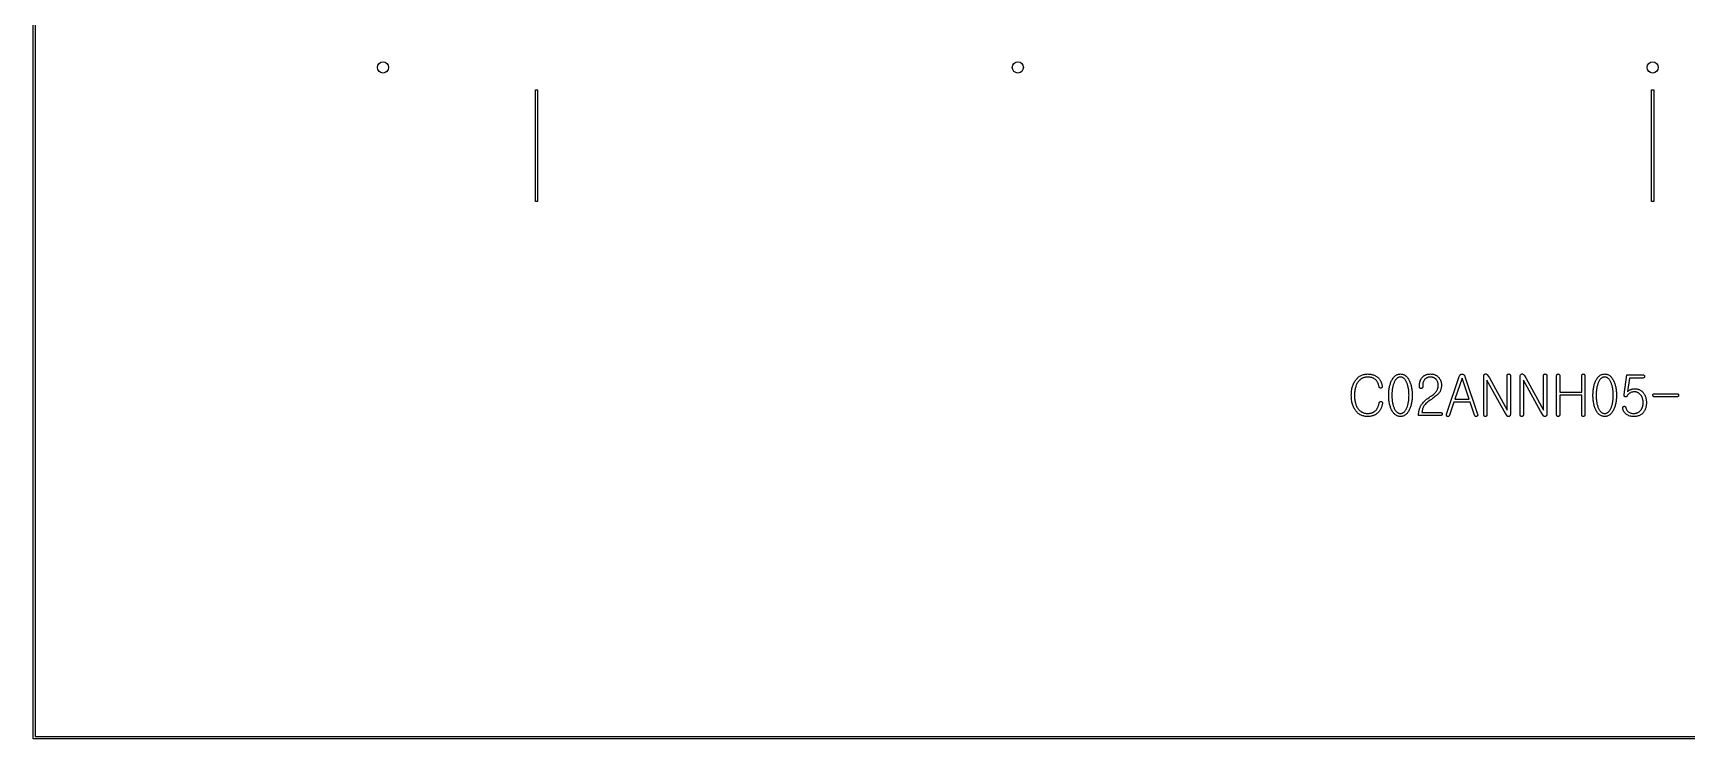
# Model space of a CAD drawing. Extents: x -145 to 145, y -175 to 185.
# Drawn here: x -145.1 to 3.1, y -175.1 to -111.9 of the extents above; entities that cross this region are included whole.
import ezdxf

# ---------------------------------------------------------------- set-up
doc = ezdxf.new("R2010")
doc.units = 0
doc.layers.add('screen_exp-1p', color=7, linetype='CONTINUOUS')

msp = doc.modelspace()

# ---------------------------------------------------------------- linework, layer by layer
at = {"layer": 'screen_exp-1p'}
for points in [[(-145.1, 185.1), (145.1, 185.1), (145.1, -175.1), (-145.1, -175.1), (-145.1, 185.1)], [(-144.9, 0.1), (-134.9, 0.1), (-134.9, -0.1), (-144.9, -0.1), (-144.9, -174.9), (144.9, -174.9), (144.9, -0.1), (134.9, -0.1), (134.9, 0.1), (144.9, 0.1), (144.9, 184.9), (-144.9, 184.9), (-144.9, 0.1)], [(-100.1, -117), (-99.9, -117), (-99.9, -127), (-100.1, -127), (-100.1, -117)], [(-0.1, -117), (0.1, -117), (0.1, -127), (-0.1, -127), (-0.1, -117)], [(-25.537355, -142.436554), (-25.465383, -142.43781), (-25.39526, -142.441578), (-25.326989, -142.447858), (-25.260569, -142.45665), (-25.196, -142.467954), (-25.133282, -142.48177), (-25.072414, -142.498098), (-25.013398, -142.516937), (-24.956233, -142.538289), (-24.900918, -142.562153), (-24.847454, -142.588529), (-24.795842, -142.617417), (-24.74608, -142.648817), (-24.698169, -142.682728), (-24.652109, -142.719152), (-24.6079, -142.758088), (-24.571718, -142.794087), (-24.537209, -142.831593), (-24.504373, -142.870606), (-24.473209, -142.911126), (-24.443719, -142.953153), (-24.415901, -142.996688), (-24.389757, -143.04173), (-24.365285, -143.088279), (-24.342487, -143.136335), (-24.321361, -143.185899), (-24.301909, -143.236969), (-24.284129, -143.289547), (-24.268022, -143.343632), (-24.253588, -143.399224), (-24.240828, -143.456323), (-24.22974, -143.51493), (-24.228174, -143.532089), (-24.228031, -143.548938), (-24.232018, -143.58171), (-24.2417, -143.613245), (-24.257077, -143.643544), (-24.274732, -143.666113), (-24.295804, -143.684354), (-24.320293, -143.698266), (-24.3482, -143.707851), (-24.374967, -143.712179), (-24.387924, -143.712024), (-24.400595, -143.710324), (-24.425085, -143.702286), (-24.448435, -143.688064), (-24.461463, -143.677398), (-24.473209, -143.665185), (-24.483674, -143.651427), (-24.492858, -143.636124), (-24.50076, -143.619274), (-24.50738, -143.600879), (-24.516777, -143.55945), (-24.527278, -143.506486), (-24.539416, -143.455183), (-24.553191, -143.405543), (-24.568604, -143.357564), (-24.585654, -143.311247), (-24.604341, -143.266591), (-24.624666, -143.223598), (-24.646628, -143.182266), (-24.670227, -143.142596), (-24.695464, -143.104588), (-24.722338, -143.068241), (-24.75085, -143.033556), (-24.780999, -143.000533), (-24.812785, -142.969172), (-24.846209, -142.939473), (-24.88127, -142.911435), (-24.94833, -142.86506), (-25.019663, -142.824868), (-25.056931, -142.807091), (-25.095266, -142.79086), (-25.13467, -142.776174), (-25.175141, -142.763035), (-25.216681, -142.751441), (-25.259288, -142.741393), (-25.302963, -142.732891), (-25.347706, -142.725935), (-25.393516, -142.720524), (-25.440395, -142.71666), (-25.488341, -142.714341), (-25.537355, -142.713568), (-25.601515, -142.715172), (-25.664145, -142.719983), (-25.725243, -142.728002), (-25.784812, -142.739229), (-25.842849, -142.753663), (-25.899356, -142.771305), (-25.954332, -142.792154), (-26.007778, -142.816212), (-26.059693, -142.843476), (-26.110078, -142.873949), (-26.158932, -142.907629), (-26.206256, -142.944516), (-26.252049, -142.984611), (-26.296311, -143.027914), (-26.339043, -143.074424), (-26.380244, -143.124142), (-26.421071, -143.180488), (-26.459264, -143.239462), (-26.494824, -143.301063), (-26.527749, -143.365293), (-26.55804, -143.43215), (-26.585698, -143.501636), (-26.610721, -143.573749), (-26.63311, -143.64849), (-26.652865, -143.72586), (-26.669986, -143.805857), (-26.684474, -143.888482), (-26.696327, -143.973735), (-26.705546, -144.061615), (-26.712131, -144.152124), (-26.716082, -144.245261), (-26.717399, -144.341026), (-26.716082, -144.439148), (-26.712131, -144.53441), (-26.705546, -144.626812), (-26.696327, -144.716355), (-26.684474, -144.803038), (-26.669986, -144.886861), (-26.652865, -144.967824), (-26.63311, -145.045927), (-26.610721, -145.121171), (-26.585698, -145.193555), (-26.55804, -145.263079), (-26.527749, -145.329743), (-26.494824, -145.393548), (-26.459264, -145.454492), (-26.421071, -145.512577), (-26.380244, -145.567802), (-26.34011, -145.616322), (-26.298304, -145.661712), (-26.254825, -145.703971), (-26.209673, -145.7431), (-26.162848, -145.779099), (-26.114349, -145.811967), (-26.064178, -145.841705), (-26.012334, -145.868313), (-25.958817, -145.89179), (-25.903627, -145.912137), (-25.846765, -145.929354), (-25.788229, -145.943441), (-25.72802, -145.954397), (-25.666138, -145.962223), (-25.602583, -145.966918), (-25.537355, -145.968483), (-25.487825, -145.967691), (-25.439469, -145.965314), (-25.392288, -145.961353), (-25.346282, -145.955807), (-25.30145, -145.948677), (-25.257793, -145.939962), (-25.21531, -145.929663), (-25.174002, -145.91778), (-25.133869, -145.904312), (-25.09491, -145.889259), (-25.057126, -145.872622), (-25.020517, -145.8544), (-24.985082, -145.834594), (-24.950822, -145.813204), (-24.917737, -145.790229), (-24.885826, -145.765669), (-24.851227, -145.735545), (-24.818053, -145.703295), (-24.786302, -145.668919), (-24.755975, -145.632418), (-24.727072, -145.593792), (-24.699593, -145.553039), (-24.673537, -145.510162), (-24.648906, -145.465159), (-24.625698, -145.41803), (-24.603914, -145.368776), (-24.583553, -145.317396), (-24.564617, -145.26389), (-24.547104, -145.20826), (-24.531015, -145.150503), (-24.51635, -145.090621), (-24.503109, -145.028614), (-24.493712, -144.991823), (-24.479189, -144.960597), (-24.459541, -144.934936), (-24.434767, -144.91484), (-24.409138, -144.902783), (-24.382371, -144.89629), (-24.354464, -144.895363), (-24.325419, -144.9), (-24.295519, -144.909894), (-24.269606, -144.924734), (-24.24768, -144.94452), (-24.22974, -144.969254), (-24.221482, -144.984558), (-24.214932, -145.000789), (-24.210091, -145.017948), (-24.206959, -145.036034), (-24.205535, -145.055048), (-24.20582, -145.074989), (-24.207813, -145.095858), (-24.211515, -145.117654), (-24.225896, -145.178676), (-24.2417, -145.238075), (-24.258928, -145.295851), (-24.277579, -145.352003), (-24.297655, -145.406533), (-24.319154, -145.459439), (-24.342077, -145.510722), (-24.366424, -145.560382), (-24.392195, -145.608419), (-24.41939, -145.654833), (-24.448008, -145.699623), (-24.47805, -145.742791), (-24.509516, -145.784335), (-24.542406, -145.824257), (-24.576719, -145.862555), (-24.612457, -145.89923), (-24.656648, -145.94116), (-24.702654, -145.980386), (-24.750476, -146.016907), (-24.800113, -146.050722), (-24.851566, -146.081832), (-24.904833, -146.110236), (-24.959917, -146.135936), (-25.016815, -146.15893), (-25.075529, -146.179219), (-25.136058, -146.196803), (-25.198403, -146.211682), (-25.262563, -146.223856), (-25.328538, -146.233324), (-25.396328, -146.240087), (-25.465934, -146.244145), (-25.537355, -146.245497), (-25.618352, -146.243507), (-25.697319, -146.237536), (-25.774258, -146.227585), (-25.849167, -146.213653), (-25.922048, -146.195741), (-25.9929, -146.173848), (-26.061722, -146.147974), (-26.128516, -146.11812), (-26.193281, -146.084286), (-26.256017, -146.046471), (-26.316725, -146.004675), (-26.375403, -145.958899), (-26.432052, -145.909142), (-26.486673, -145.855405), (-26.539264, -145.797687), (-26.589827, -145.735989), (-26.639482, -145.670252), (-26.685933, -145.601656), (-26.729181, -145.5302), (-26.769225, -145.455883), (-26.806066, -145.378708), (-26.839703, -145.298672), (-26.870137, -145.215776), (-26.897367, -145.130021), (-26.921394, -145.041406), (-26.942217, -144.949931), (-26.959836, -144.855596), (-26.974252, -144.758402), (-26.985464, -144.658347), (-26.993473, -144.555433), (-26.998279, -144.449659), (-26.99988, -144.341026), (-26.998279, -144.234749), (-26.993473, -144.131101), (-26.985464, -144.03008), (-26.974252, -143.931688), (-26.959836, -143.835923), (-26.942217, -143.742786), (-26.921394, -143.652278), (-26.897367, -143.564397), (-26.870137, -143.479144), (-26.839703, -143.396519), (-26.806066, -143.316522), (-26.769225, -143.239153), (-26.729181, -143.164411), (-26.685933, -143.092298), (-26.639482, -143.022813), (-26.589827, -142.955955), (-26.53873, -142.893059), (-26.485676, -142.834221), (-26.430664, -142.77944), (-26.373694, -142.728717), (-26.314767, -142.682052), (-26.253882, -142.639445), (-26.191039, -142.600896), (-26.126238, -142.566404), (-26.05948, -142.535971), (-25.990764, -142.509595), (-25.92009, -142.487277), (-25.847459, -142.469016), (-25.772869, -142.454814), (-25.696323, -142.44467), (-25.617818, -142.438583), (-25.537355, -142.436554)], [(-22.597909, -142.436554), (-22.536633, -142.438853), (-22.476958, -142.445752), (-22.418884, -142.457249), (-22.362413, -142.473345), (-22.307543, -142.49404), (-22.254276, -142.519333), (-22.20261, -142.549226), (-22.152545, -142.583718), (-22.104083, -142.622808), (-22.057222, -142.666497), (-22.011963, -142.714785), (-21.968306, -142.767672), (-21.92625, -142.825158), (-21.885797, -142.887243), (-21.846945, -142.953926), (-21.809695, -143.025209), (-21.777695, -143.092955), (-21.74776, -143.162634), (-21.719889, -143.234245), (-21.694082, -143.307788), (-21.670341, -143.383263), (-21.648663, -143.460671), (-21.629051, -143.540011), (-21.611502, -143.621284), (-21.596018, -143.704488), (-21.582599, -143.789625), (-21.571244, -143.876695), (-21.561954, -143.965696), (-21.554728, -144.05663), (-21.549567, -144.149496), (-21.54647, -144.244295), (-21.545438, -144.341026), (-21.54647, -144.437157), (-21.549567, -144.531395), (-21.554728, -144.62374), (-21.561954, -144.714191), (-21.571244, -144.802748), (-21.582599, -144.889411), (-21.596018, -144.974181), (-21.611502, -145.057057), (-21.629051, -145.13804), (-21.648663, -145.217129), (-21.670341, -145.294324), (-21.694082, -145.369626), (-21.719889, -145.443034), (-21.74776, -145.514548), (-21.777695, -145.584169), (-21.809695, -145.651896), (-21.846945, -145.723777), (-21.885797, -145.791021), (-21.92625, -145.853627), (-21.968306, -145.911596), (-22.011963, -145.964928), (-22.057222, -146.013622), (-22.104083, -146.057678), (-22.152545, -146.097097), (-22.20261, -146.131878), (-22.254276, -146.162022), (-22.307543, -146.187528), (-22.362413, -146.208397), (-22.418884, -146.224628), (-22.476958, -146.236222), (-22.536633, -146.243178), (-22.597909, -146.245497), (-22.659738, -146.243178), (-22.719929, -146.236222), (-22.778482, -146.224628), (-22.835399, -146.208397), (-22.890678, -146.187528), (-22.944319, -146.162022), (-22.996323, -146.131878), (-23.04669, -146.097097), (-23.09542, -146.057678), (-23.142512, -146.013622), (-23.187967, -145.964928), (-23.231784, -145.911596), (-23.273964, -145.853627), (-23.314507, -145.791021), (-23.353412, -145.723777), (-23.39068, -145.651896), (-23.422128, -145.584169), (-23.451547, -145.514548), (-23.478937, -145.443034), (-23.504299, -145.369626), (-23.527631, -145.294324), (-23.548935, -145.217129), (-23.568209, -145.13804), (-23.585455, -145.057057), (-23.600672, -144.974181), (-23.61386, -144.889411), (-23.625019, -144.802748), (-23.634149, -144.714191), (-23.64125, -144.62374), (-23.646323, -144.531395), (-23.649366, -144.437157), (-23.65038, -144.341026), (-23.649366, -144.244295), (-23.646323, -144.149496), (-23.64125, -144.05663), (-23.634149, -143.965696), (-23.625019, -143.876695), (-23.61386, -143.789625), (-23.600672, -143.704488), (-23.585455, -143.621284), (-23.568209, -143.540011), (-23.548935, -143.460671), (-23.527631, -143.383263), (-23.504299, -143.307788), (-23.478937, -143.234245), (-23.451547, -143.162634), (-23.422128, -143.092955), (-23.39068, -143.025209), (-23.353412, -142.953926), (-23.314507, -142.887243), (-23.273964, -142.825158), (-23.231784, -142.767672), (-23.187967, -142.714785), (-23.142512, -142.666497), (-23.09542, -142.622808), (-23.04669, -142.583718), (-22.996323, -142.549226), (-22.944319, -142.519333), (-22.890678, -142.49404), (-22.835399, -142.473345), (-22.778482, -142.457249), (-22.719929, -142.445752), (-22.659738, -142.438853), (-22.597909, -142.436554)], [(-22.597909, -142.713568), (-22.643417, -142.715539), (-22.68768, -142.721452), (-22.730696, -142.731306), (-22.772467, -142.745103), (-22.812992, -142.762842), (-22.852271, -142.784522), (-22.890304, -142.810144), (-22.927091, -142.839708), (-22.962633, -142.873214), (-22.996928, -142.910662), (-23.029978, -142.952052), (-23.061782, -142.997384), (-23.092341, -143.046657), (-23.121653, -143.099873), (-23.14972, -143.15703), (-23.176541, -143.218129), (-23.199161, -143.275866), (-23.220322, -143.335304), (-23.240024, -143.396442), (-23.258267, -143.45928), (-23.27505, -143.523819), (-23.290373, -143.590058), (-23.304237, -143.657997), (-23.316642, -143.727637), (-23.327588, -143.798978), (-23.337074, -143.872018), (-23.3451, -143.94676), (-23.351668, -144.023201), (-23.356776, -144.101343), (-23.360424, -144.181186), (-23.362613, -144.262729), (-23.363343, -144.345972), (-23.362613, -144.428018), (-23.360424, -144.50844), (-23.356776, -144.587239), (-23.351668, -144.664415), (-23.3451, -144.739968), (-23.337074, -144.813897), (-23.327588, -144.886204), (-23.316642, -144.956887), (-23.304237, -145.025947), (-23.290373, -145.093385), (-23.27505, -145.159199), (-23.258267, -145.22339), (-23.240024, -145.285957), (-23.220322, -145.346902), (-23.199161, -145.406223), (-23.176541, -145.463922), (-23.14972, -145.525021), (-23.121653, -145.582178), (-23.092341, -145.635394), (-23.061782, -145.684667), (-23.029978, -145.729999), (-22.996928, -145.771389), (-22.962633, -145.808837), (-22.927091, -145.842343), (-22.890304, -145.871907), (-22.852271, -145.897529), (-22.812992, -145.91921), (-22.772467, -145.936948), (-22.730696, -145.950745), (-22.68768, -145.960599), (-22.643417, -145.966512), (-22.597909, -145.968483), (-22.553487, -145.966512), (-22.510203, -145.960599), (-22.468059, -145.950745), (-22.427053, -145.936948), (-22.387187, -145.91921), (-22.34846, -145.897529), (-22.310872, -145.871907), (-22.274422, -145.842343), (-22.239112, -145.808837), (-22.204941, -145.771389), (-22.171909, -145.729999), (-22.140016, -145.684667), (-22.109262, -145.635394), (-22.079647, -145.582178), (-22.051171, -145.525021), (-22.023834, -145.463922), (-22.000662, -145.406223), (-21.978984, -145.346902), (-21.958802, -145.285957), (-21.940115, -145.22339), (-21.922922, -145.159199), (-21.907225, -145.093385), (-21.893023, -145.025947), (-21.880315, -144.956887), (-21.869103, -144.886204), (-21.859385, -144.813897), (-21.851163, -144.739968), (-21.844436, -144.664415), (-21.839203, -144.587239), (-21.835466, -144.50844), (-21.833223, -144.428018), (-21.832476, -144.345972), (-21.833223, -144.262729), (-21.835466, -144.181186), (-21.839203, -144.101343), (-21.844436, -144.023201), (-21.851163, -143.94676), (-21.859385, -143.872018), (-21.869103, -143.798978), (-21.880315, -143.727637), (-21.893023, -143.657997), (-21.907225, -143.590058), (-21.922922, -143.523819), (-21.940115, -143.45928), (-21.958802, -143.396442), (-21.978984, -143.335304), (-22.000662, -143.275866), (-22.023834, -143.218129), (-22.051171, -143.15703), (-22.079647, -143.099873), (-22.109262, -143.046657), (-22.140016, -142.997384), (-22.171909, -142.952052), (-22.204941, -142.910662), (-22.239112, -142.873214), (-22.274422, -142.839708), (-22.310872, -142.810144), (-22.34846, -142.784522), (-22.387187, -142.762842), (-22.427053, -142.745103), (-22.468059, -142.731306), (-22.510203, -142.721452), (-22.553487, -142.715539), (-22.597909, -142.713568)], [(-19.911297, -142.436554), (-19.854487, -142.437771), (-19.799102, -142.441423), (-19.74514, -142.44751), (-19.692602, -142.456031), (-19.641487, -142.466988), (-19.591797, -142.480378), (-19.54353, -142.496204), (-19.496687, -142.514464), (-19.451268, -142.535159), (-19.407273, -142.558289), (-19.364701, -142.583853), (-19.323553, -142.611852), (-19.283829, -142.642286), (-19.245529, -142.675154), (-19.208653, -142.710457), (-19.1732, -142.748195), (-19.143407, -142.783324), (-19.115536, -142.819458), (-19.089588, -142.856597), (-19.065561, -142.89474), (-19.043457, -142.933888), (-19.023274, -142.974042), (-19.005014, -143.015199), (-18.988676, -143.057362), (-18.97426, -143.10053), (-18.961766, -143.144702), (-18.951195, -143.189879), (-18.942545, -143.236061), (-18.935818, -143.283248), (-18.931012, -143.331439), (-18.928129, -143.380635), (-18.927168, -143.430836), (-18.92804, -143.48583), (-18.930656, -143.539509), (-18.935017, -143.591874), (-18.941121, -143.642925), (-18.94897, -143.692663), (-18.958563, -143.741086), (-18.9699, -143.788195), (-18.982981, -143.833991), (-18.997806, -143.878472), (-19.014376, -143.92164), (-19.032689, -143.963493), (-19.052747, -144.004033), (-19.074549, -144.043259), (-19.098095, -144.08117), (-19.123385, -144.117768), (-19.150419, -144.153052), (-19.190499, -144.199581), (-19.240119, -144.25013), (-19.299278, -144.304698), (-19.367976, -144.363286), (-19.446213, -144.425892), (-19.533991, -144.492518), (-19.631307, -144.563162), (-19.738163, -144.637826), (-19.829286, -144.70708), (-19.945254, -144.787773), (-20.051683, -144.86661), (-20.148573, -144.943593), (-20.235923, -145.018721), (-20.313733, -145.091993), (-20.382004, -145.163411), (-20.440736, -145.232974), (-20.489928, -145.300681), (-20.526733, -145.359578), (-20.559694, -145.422493), (-20.588811, -145.489428), (-20.614083, -145.560382), (-20.635512, -145.635355), (-20.653095, -145.714348), (-20.666835, -145.797359), (-20.67673, -145.88439), (-18.986398, -145.88439), (-18.958207, -145.886863), (-18.932863, -145.894283), (-18.910367, -145.90665), (-18.890719, -145.923963), (-18.874772, -145.944986), (-18.863382, -145.968483), (-18.856548, -145.994453), (-18.85427, -146.022897), (-18.856548, -146.049176), (-18.863382, -146.0736), (-18.874772, -146.096169), (-18.890719, -146.116884), (-18.910367, -146.136361), (-18.932863, -146.150274), (-18.958207, -146.158621), (-18.986398, -146.161404), (-20.977437, -146.161404), (-20.977027, -146.093947), (-20.97466, -146.027611), (-20.970335, -145.962396), (-20.964053, -145.898302), (-20.955813, -145.835329), (-20.945615, -145.773476), (-20.933459, -145.712744), (-20.919346, -145.653132), (-20.903274, -145.594642), (-20.885246, -145.537272), (-20.865259, -145.481023), (-20.843315, -145.425894), (-20.819413, -145.371887), (-20.793553, -145.319), (-20.765736, -145.267233), (-20.73596, -145.216588), (-20.707057, -145.171044), (-20.676161, -145.125924), (-20.608388, -145.036962), (-20.532642, -144.949699), (-20.448923, -144.864137), (-20.35723, -144.780275), (-20.257564, -144.698114), (-20.149925, -144.617653), (-20.034313, -144.538893), (-19.925037, -144.464074), (-19.825015, -144.392966), (-19.734248, -144.325567), (-19.652735, -144.261879), (-19.580478, -144.2019), (-19.517474, -144.145632), (-19.463726, -144.093073), (-19.419232, -144.044225), (-19.371179, -143.979454), (-19.329533, -143.911283), (-19.311113, -143.875922), (-19.294294, -143.83971), (-19.279077, -143.802649), (-19.265462, -143.764737), (-19.253449, -143.725975), (-19.243037, -143.686363), (-19.234228, -143.645901), (-19.22702, -143.604589), (-19.221414, -143.562426), (-19.217409, -143.519413), (-19.215006, -143.47555), (-19.214206, -143.430836), (-19.214882, -143.394123), (-19.216911, -143.358182), (-19.225026, -143.288619), (-19.238553, -143.222148), (-19.257489, -143.158769), (-19.281836, -143.098481), (-19.311593, -143.041285), (-19.346761, -142.987181), (-19.387339, -142.936169), (-19.412345, -142.909213), (-19.438383, -142.883997), (-19.465452, -142.860519), (-19.493555, -142.838781), (-19.522689, -142.818781), (-19.552856, -142.800521), (-19.584055, -142.784), (-19.616286, -142.769218), (-19.64955, -142.756175), (-19.683845, -142.744871), (-19.719173, -142.735306), (-19.755533, -142.72748), (-19.792926, -142.721394), (-19.831351, -142.717046), (-19.870808, -142.714437), (-19.911297, -142.713568), (-19.951768, -142.714437), (-19.991172, -142.717046), (-20.029508, -142.721394), (-20.066776, -142.72748), (-20.102976, -142.735306), (-20.138108, -142.744871), (-20.172172, -142.756175), (-20.205169, -142.769218), (-20.237097, -142.784), (-20.267958, -142.800521), (-20.297751, -142.818781), (-20.326476, -142.838781), (-20.354134, -142.860519), (-20.380723, -142.883997), (-20.406245, -142.909213), (-20.430698, -142.936169), (-20.471277, -142.987181), (-20.506444, -143.041285), (-20.536202, -143.098481), (-20.560549, -143.158769), (-20.579485, -143.222148), (-20.593011, -143.288619), (-20.601127, -143.358182), (-20.603156, -143.394123), (-20.603832, -143.430836), (-20.603832, -143.57429), (-20.604544, -143.592377), (-20.60668, -143.609535), (-20.615222, -143.64107), (-20.62946, -143.668895), (-20.649394, -143.693011), (-20.671035, -143.712488), (-20.694955, -143.726401), (-20.721153, -143.734748), (-20.749629, -143.737531), (-20.778105, -143.734748), (-20.804303, -143.726401), (-20.828223, -143.712488), (-20.849864, -143.693011), (-20.867804, -143.666113), (-20.880618, -143.634887), (-20.888307, -143.599333), (-20.89087, -143.55945), (-20.89087, -143.430836), (-20.889926, -143.380635), (-20.887097, -143.331439), (-20.88238, -143.283248), (-20.875777, -143.236061), (-20.867288, -143.189879), (-20.856912, -143.144702), (-20.84465, -143.10053), (-20.830501, -143.057362), (-20.814465, -143.015199), (-20.796543, -142.974042), (-20.776734, -142.933888), (-20.755039, -142.89474), (-20.731458, -142.856597), (-20.70599, -142.819458), (-20.678635, -142.783324), (-20.649394, -142.748195), (-20.614475, -142.710457), (-20.578061, -142.675154), (-20.540153, -142.642286), (-20.500749, -142.611852), (-20.459851, -142.583853), (-20.417457, -142.558289), (-20.373568, -142.535159), (-20.328185, -142.514464), (-20.281306, -142.496204), (-20.232933, -142.480378), (-20.183064, -142.466988), (-20.131701, -142.456031), (-20.078842, -142.44751), (-20.024489, -142.441423), (-19.96864, -142.437771), (-19.911297, -142.436554)], [(-17.338588, -142.669048), (-17.318086, -142.615562), (-17.293027, -142.568878), (-17.278789, -142.548086), (-17.263412, -142.528995), (-17.246896, -142.511604), (-17.229241, -142.495914), (-17.193931, -142.472108), (-17.156342, -142.455104), (-17.136694, -142.449152), (-17.116476, -142.444901), (-17.095689, -142.442351), (-17.074332, -142.441501), (-17.05511, -142.442351), (-17.036174, -142.444901), (-16.999155, -142.455104), (-16.963275, -142.472108), (-16.928535, -142.495914), (-16.91088, -142.511604), (-16.894364, -142.528995), (-16.878987, -142.548086), (-16.864749, -142.568878), (-16.83969, -142.615562), (-16.819187, -142.669048), (-15.689261, -146.022897), (-15.681003, -146.059378), (-15.679223, -146.077156), (-15.67901, -146.094624), (-15.680363, -146.111782), (-15.683281, -146.128632), (-15.693817, -146.161404), (-15.707201, -146.186446), (-15.724571, -146.20716), (-15.745928, -146.223546), (-15.771272, -146.235604), (-15.798609, -146.242715), (-15.825946, -146.244261), (-15.853283, -146.240241), (-15.88062, -146.230657), (-15.906248, -146.21087), (-15.928459, -146.186137), (-15.947253, -146.156457), (-15.96263, -146.12183), (-16.345347, -144.969254), (-17.807872, -144.969254), (-18.195145, -146.12183), (-18.210807, -146.156457), (-18.230455, -146.186137), (-18.25409, -146.21087), (-18.281712, -146.230657), (-18.307056, -146.242406), (-18.332969, -146.247971), (-18.346139, -146.248434), (-18.359451, -146.247352), (-18.386503, -146.240551), (-18.412132, -146.228184), (-18.434343, -146.21087), (-18.453137, -146.18861), (-18.468514, -146.161404), (-18.474423, -146.146254), (-18.478481, -146.130487), (-18.480688, -146.114101), (-18.481044, -146.097097), (-18.479549, -146.079474), (-18.476203, -146.061233), (-18.463958, -146.022897), (-17.338588, -142.669048)], [(-17.716749, -144.697186), (-16.441026, -144.697186), (-17.069775, -142.817448), (-17.083444, -142.817448), (-17.716749, -144.697186)], [(-15.135027, -142.634421), (-15.132892, -142.593456), (-15.126485, -142.557129), (-15.115806, -142.52544), (-15.100856, -142.498387), (-15.081635, -142.475973), (-15.058142, -142.458196), (-15.030378, -142.445056), (-14.998343, -142.436554), (-14.965168, -142.433849), (-14.933987, -142.435626), (-14.904799, -142.441887), (-14.877605, -142.452631), (-14.852404, -142.467857), (-14.829196, -142.487567), (-14.807981, -142.511759), (-14.78876, -142.540434), (-14.633851, -142.787768), (-13.034641, -145.676629), (-13.034641, -142.570114), (-13.032078, -142.539507), (-13.02439, -142.511991), (-13.011576, -142.487567), (-12.993636, -142.466234), (-12.971994, -142.453249), (-12.948074, -142.443974), (-12.921876, -142.438409), (-12.8934, -142.436554), (-12.864924, -142.438718), (-12.838727, -142.445211), (-12.814807, -142.456031), (-12.793165, -142.471181), (-12.773232, -142.490349), (-12.758994, -142.513227), (-12.750451, -142.539816), (-12.748315, -142.554501), (-12.747604, -142.570114), (-12.747604, -146.03279), (-12.749526, -146.07275), (-12.755292, -146.108536), (-12.764903, -146.140148), (-12.778358, -146.167587), (-12.795657, -146.190852), (-12.8168, -146.209943), (-12.841788, -146.22486), (-12.87062, -146.235604), (-12.900306, -146.243256), (-12.927856, -146.246425), (-12.953271, -146.245111), (-12.97655, -146.239314), (-12.997694, -146.229034), (-13.016701, -146.214271), (-13.033573, -146.195026), (-13.04831, -146.171297), (-13.303454, -145.765669), (-14.84799, -143.000475), (-14.84799, -146.072363), (-14.848702, -146.092846), (-14.850837, -146.112246), (-14.854397, -146.130564), (-14.85938, -146.1478), (-14.873618, -146.179026), (-14.893551, -146.205924), (-14.915193, -146.225401), (-14.939113, -146.239314), (-14.965311, -146.247661), (-14.993787, -146.250444), (-15.022263, -146.245497), (-15.04846, -146.235604), (-15.07238, -146.220764), (-15.094022, -146.200977), (-15.111962, -146.174389), (-15.124776, -146.14409), (-15.132465, -146.110082), (-15.135027, -146.072363), (-15.135027, -142.634421)], [(-11.873027, -142.634421), (-11.870892, -142.593456), (-11.864485, -142.557129), (-11.853806, -142.52544), (-11.838856, -142.498387), (-11.819635, -142.475973), (-11.796142, -142.458196), (-11.768378, -142.445056), (-11.736343, -142.436554), (-11.703168, -142.433849), (-11.671987, -142.435626), (-11.642799, -142.441887), (-11.615605, -142.452631), (-11.590404, -142.467857), (-11.567196, -142.487567), (-11.545981, -142.511759), (-11.52676, -142.540434), (-11.371851, -142.787768), (-9.772641, -145.676629), (-9.772641, -142.570114), (-9.770078, -142.539507), (-9.76239, -142.511991), (-9.749576, -142.487567), (-9.731636, -142.466234), (-9.709994, -142.453249), (-9.686074, -142.443974), (-9.659876, -142.438409), (-9.6314, -142.436554), (-9.602924, -142.438718), (-9.576727, -142.445211), (-9.552807, -142.456031), (-9.531165, -142.471181), (-9.511232, -142.490349), (-9.496994, -142.513227), (-9.488451, -142.539816), (-9.486315, -142.554501), (-9.485604, -142.570114), (-9.485604, -146.03279), (-9.487526, -146.07275), (-9.493292, -146.108536), (-9.502903, -146.140148), (-9.516358, -146.167587), (-9.533657, -146.190852), (-9.5548, -146.209943), (-9.579788, -146.22486), (-9.60862, -146.235604), (-9.638306, -146.243256), (-9.665856, -146.246425), (-9.691271, -146.245111), (-9.71455, -146.239314), (-9.735694, -146.229034), (-9.754701, -146.214271), (-9.771573, -146.195026), (-9.78631, -146.171297), (-10.041454, -145.765669), (-11.58599, -143.000475), (-11.58599, -146.072363), (-11.586702, -146.092846), (-11.588837, -146.112246), (-11.592397, -146.130564), (-11.59738, -146.1478), (-11.611618, -146.179026), (-11.631551, -146.205924), (-11.653193, -146.225401), (-11.677113, -146.239314), (-11.703311, -146.247661), (-11.731787, -146.250444), (-11.760263, -146.245497), (-11.78646, -146.235604), (-11.81038, -146.220764), (-11.832022, -146.200977), (-11.849962, -146.174389), (-11.862776, -146.14409), (-11.870465, -146.110082), (-11.873027, -146.072363), (-11.873027, -142.634421)], [(-8.611027, -142.599794), (-8.608465, -142.562385), (-8.600776, -142.529304), (-8.587962, -142.500552), (-8.570022, -142.476127), (-8.54838, -142.458814), (-8.52446, -142.446447), (-8.498263, -142.439027), (-8.469787, -142.436554), (-8.443304, -142.439027), (-8.41853, -142.446447), (-8.395464, -142.458814), (-8.374107, -142.476127), (-8.354174, -142.500552), (-8.339936, -142.529304), (-8.334953, -142.545304), (-8.331394, -142.562385), (-8.329258, -142.580549), (-8.328546, -142.599794), (-8.328546, -144.068958), (-6.360288, -144.068958), (-6.360288, -142.599794), (-6.357725, -142.562385), (-6.350037, -142.529304), (-6.337223, -142.500552), (-6.319283, -142.476127), (-6.297641, -142.458814), (-6.273721, -142.446447), (-6.247523, -142.439027), (-6.219047, -142.436554), (-6.192565, -142.439027), (-6.167791, -142.446447), (-6.144725, -142.458814), (-6.123368, -142.476127), (-6.103435, -142.500552), (-6.089197, -142.529304), (-6.084214, -142.545304), (-6.080654, -142.562385), (-6.078519, -142.580549), (-6.077807, -142.599794), (-6.077807, -146.087203), (-6.078519, -146.10529), (-6.080654, -146.122449), (-6.089197, -146.153984), (-6.103435, -146.181809), (-6.123368, -146.205924), (-6.144725, -146.223237), (-6.167791, -146.235604), (-6.192565, -146.243024), (-6.219047, -146.245497), (-6.247523, -146.243024), (-6.273721, -146.235604), (-6.297641, -146.223237), (-6.319283, -146.205924), (-6.337223, -146.181809), (-6.350037, -146.153984), (-6.357725, -146.122449), (-6.360288, -146.087203), (-6.360288, -144.345972), (-8.328546, -144.345972), (-8.328546, -146.087203), (-8.329258, -146.10529), (-8.331394, -146.122449), (-8.339936, -146.153984), (-8.354174, -146.181809), (-8.374107, -146.205924), (-8.395464, -146.223237), (-8.41853, -146.235604), (-8.443304, -146.243024), (-8.469787, -146.245497), (-8.498263, -146.243024), (-8.52446, -146.235604), (-8.54838, -146.223237), (-8.570022, -146.205924), (-8.587962, -146.181809), (-8.600776, -146.153984), (-8.608465, -146.122449), (-8.611027, -146.087203), (-8.611027, -142.599794)], [(-4.299909, -142.436554), (-4.238633, -142.438853), (-4.178958, -142.445752), (-4.120884, -142.457249), (-4.064413, -142.473345), (-4.009543, -142.49404), (-3.956276, -142.519333), (-3.90461, -142.549226), (-3.854545, -142.583718), (-3.806083, -142.622808), (-3.759222, -142.666497), (-3.713963, -142.714785), (-3.670306, -142.767672), (-3.62825, -142.825158), (-3.587797, -142.887243), (-3.548945, -142.953926), (-3.511695, -143.025209), (-3.479695, -143.092955), (-3.44976, -143.162634), (-3.421889, -143.234245), (-3.396082, -143.307788), (-3.372341, -143.383263), (-3.350663, -143.460671), (-3.331051, -143.540011), (-3.313502, -143.621284), (-3.298018, -143.704488), (-3.284599, -143.789625), (-3.273244, -143.876695), (-3.263954, -143.965696), (-3.256728, -144.05663), (-3.251567, -144.149496), (-3.24847, -144.244295), (-3.247438, -144.341026), (-3.24847, -144.437157), (-3.251567, -144.531395), (-3.256728, -144.62374), (-3.263954, -144.714191), (-3.273244, -144.802748), (-3.284599, -144.889411), (-3.298018, -144.974181), (-3.313502, -145.057057), (-3.331051, -145.13804), (-3.350663, -145.217129), (-3.372341, -145.294324), (-3.396082, -145.369626), (-3.421889, -145.443034), (-3.44976, -145.514548), (-3.479695, -145.584169), (-3.511695, -145.651896), (-3.548945, -145.723777), (-3.587797, -145.791021), (-3.62825, -145.853627), (-3.670306, -145.911596), (-3.713963, -145.964928), (-3.759222, -146.013622), (-3.806083, -146.057678), (-3.854545, -146.097097), (-3.90461, -146.131878), (-3.956276, -146.162022), (-4.009543, -146.187528), (-4.064413, -146.208397), (-4.120884, -146.224628), (-4.178958, -146.236222), (-4.238633, -146.243178), (-4.299909, -146.245497), (-4.361738, -146.243178), (-4.421929, -146.236222), (-4.480482, -146.224628), (-4.537399, -146.208397), (-4.592678, -146.187528), (-4.646319, -146.162022), (-4.698323, -146.131878), (-4.74869, -146.097097), (-4.79742, -146.057678), (-4.844512, -146.013622), (-4.889967, -145.964928), (-4.933784, -145.911596), (-4.975964, -145.853627), (-5.016507, -145.791021), (-5.055412, -145.723777), (-5.09268, -145.651896), (-5.124128, -145.584169), (-5.153547, -145.514548), (-5.180937, -145.443034), (-5.206299, -145.369626), (-5.229631, -145.294324), (-5.250935, -145.217129), (-5.270209, -145.13804), (-5.287455, -145.057057), (-5.302672, -144.974181), (-5.31586, -144.889411), (-5.327019, -144.802748), (-5.336149, -144.714191), (-5.34325, -144.62374), (-5.348323, -144.531395), (-5.351366, -144.437157), (-5.35238, -144.341026), (-5.351366, -144.244295), (-5.348323, -144.149496), (-5.34325, -144.05663), (-5.336149, -143.965696), (-5.327019, -143.876695), (-5.31586, -143.789625), (-5.302672, -143.704488), (-5.287455, -143.621284), (-5.270209, -143.540011), (-5.250935, -143.460671), (-5.229631, -143.383263), (-5.206299, -143.307788), (-5.180937, -143.234245), (-5.153547, -143.162634), (-5.124128, -143.092955), (-5.09268, -143.025209), (-5.055412, -142.953926), (-5.016507, -142.887243), (-4.975964, -142.825158), (-4.933784, -142.767672), (-4.889967, -142.714785), (-4.844512, -142.666497), (-4.79742, -142.622808), (-4.74869, -142.583718), (-4.698323, -142.549226), (-4.646319, -142.519333), (-4.592678, -142.49404), (-4.537399, -142.473345), (-4.480482, -142.457249), (-4.421929, -142.445752), (-4.361738, -142.438853), (-4.299909, -142.436554)], [(-4.299909, -142.713568), (-4.345417, -142.715539), (-4.38968, -142.721452), (-4.432696, -142.731306), (-4.474467, -142.745103), (-4.514992, -142.762842), (-4.554271, -142.784522), (-4.592304, -142.810144), (-4.629091, -142.839708), (-4.664633, -142.873214), (-4.698928, -142.910662), (-4.731978, -142.952052), (-4.763782, -142.997384), (-4.794341, -143.046657), (-4.823653, -143.099873), (-4.85172, -143.15703), (-4.878541, -143.218129), (-4.901161, -143.275866), (-4.922322, -143.335304), (-4.942024, -143.396442), (-4.960267, -143.45928), (-4.97705, -143.523819), (-4.992373, -143.590058), (-5.006237, -143.657997), (-5.018642, -143.727637), (-5.029588, -143.798978), (-5.039074, -143.872018), (-5.0471, -143.94676), (-5.053668, -144.023201), (-5.058776, -144.101343), (-5.062424, -144.181186), (-5.064613, -144.262729), (-5.065343, -144.345972), (-5.064613, -144.428018), (-5.062424, -144.50844), (-5.058776, -144.587239), (-5.053668, -144.664415), (-5.0471, -144.739968), (-5.039074, -144.813897), (-5.029588, -144.886204), (-5.018642, -144.956887), (-5.006237, -145.025947), (-4.992373, -145.093385), (-4.97705, -145.159199), (-4.960267, -145.22339), (-4.942024, -145.285957), (-4.922322, -145.346902), (-4.901161, -145.406223), (-4.878541, -145.463922), (-4.85172, -145.525021), (-4.823653, -145.582178), (-4.794341, -145.635394), (-4.763782, -145.684667), (-4.731978, -145.729999), (-4.698928, -145.771389), (-4.664633, -145.808837), (-4.629091, -145.842343), (-4.592304, -145.871907), (-4.554271, -145.897529), (-4.514992, -145.91921), (-4.474467, -145.936948), (-4.432696, -145.950745), (-4.38968, -145.960599), (-4.345417, -145.966512), (-4.299909, -145.968483), (-4.255487, -145.966512), (-4.212203, -145.960599), (-4.170059, -145.950745), (-4.129053, -145.936948), (-4.089187, -145.91921), (-4.05046, -145.897529), (-4.012872, -145.871907), (-3.976422, -145.842343), (-3.941112, -145.808837), (-3.906941, -145.771389), (-3.873909, -145.729999), (-3.842016, -145.684667), (-3.811262, -145.635394), (-3.781647, -145.582178), (-3.753171, -145.525021), (-3.725834, -145.463922), (-3.702662, -145.406223), (-3.680984, -145.346902), (-3.660802, -145.285957), (-3.642115, -145.22339), (-3.624922, -145.159199), (-3.609225, -145.093385), (-3.595023, -145.025947), (-3.582315, -144.956887), (-3.571103, -144.886204), (-3.561385, -144.813897), (-3.553163, -144.739968), (-3.546436, -144.664415), (-3.541203, -144.587239), (-3.537466, -144.50844), (-3.535223, -144.428018), (-3.534476, -144.345972), (-3.535223, -144.262729), (-3.537466, -144.181186), (-3.541203, -144.101343), (-3.546436, -144.023201), (-3.553163, -143.94676), (-3.561385, -143.872018), (-3.571103, -143.798978), (-3.582315, -143.727637), (-3.595023, -143.657997), (-3.609225, -143.590058), (-3.624922, -143.523819), (-3.642115, -143.45928), (-3.660802, -143.396442), (-3.680984, -143.335304), (-3.702662, -143.275866), (-3.725834, -143.218129), (-3.753171, -143.15703), (-3.781647, -143.099873), (-3.811262, -143.046657), (-3.842016, -142.997384), (-3.873909, -142.952052), (-3.906941, -142.910662), (-3.941112, -142.873214), (-3.976422, -142.839708), (-4.012872, -142.810144), (-4.05046, -142.784522), (-4.089187, -142.762842), (-4.129053, -142.745103), (-4.170059, -142.731306), (-4.212203, -142.721452), (-4.255487, -142.715539), (-4.299909, -142.713568)], [(-0.870644, -142.520647), (-0.838181, -142.523121), (-0.809136, -142.530541), (-0.783508, -142.542907), (-0.761296, -142.560221), (-0.743357, -142.581244), (-0.730542, -142.604741), (-0.722854, -142.630711), (-0.720291, -142.659154), (-0.722569, -142.685434), (-0.729403, -142.709858), (-0.740794, -142.732427), (-0.75674, -142.753141), (-0.780945, -142.772619), (-0.807997, -142.786531), (-0.837897, -142.794879), (-0.870644, -142.797661), (-2.087137, -142.797661), (-2.260271, -144.024438), (-2.228876, -143.99213), (-2.1962, -143.961986), (-2.162242, -143.934007), (-2.127003, -143.908191), (-2.090483, -143.88454), (-2.052681, -143.863053), (-2.013598, -143.84373), (-1.973233, -143.826571), (-1.929451, -143.81034), (-1.884673, -143.796272), (-1.838898, -143.78437), (-1.792126, -143.774631), (-1.744357, -143.767056), (-1.695592, -143.761646), (-1.645831, -143.758399), (-1.595072, -143.757317), (-1.534935, -143.758825), (-1.476399, -143.763346), (-1.419465, -143.770882), (-1.364132, -143.781432), (-1.310402, -143.794997), (-1.258273, -143.811576), (-1.207746, -143.83117), (-1.158821, -143.853778), (-1.111497, -143.8794), (-1.065776, -143.908036), (-1.021656, -143.939688), (-0.979137, -143.974353), (-0.938221, -144.012033), (-0.898906, -144.052727), (-0.861194, -144.096435), (-0.825083, -144.143158), (-0.793634, -144.187099), (-0.764215, -144.232353), (-0.736825, -144.278922), (-0.711464, -144.326804), (-0.688131, -144.376), (-0.666827, -144.42651), (-0.647553, -144.478335), (-0.630307, -144.531473), (-0.61509, -144.585925), (-0.601902, -144.641691), (-0.590743, -144.698771), (-0.581613, -144.757165), (-0.574512, -144.816873), (-0.56944, -144.877895), (-0.566396, -144.940231), (-0.565382, -145.003881), (-0.566379, -145.068671), (-0.569369, -145.131953), (-0.574352, -145.193729), (-0.581328, -145.253997), (-0.590298, -145.312758), (-0.601262, -145.370012), (-0.614218, -145.425759), (-0.629168, -145.479999), (-0.646111, -145.532731), (-0.665048, -145.583956), (-0.685978, -145.633674), (-0.708901, -145.681885), (-0.733817, -145.728589), (-0.760727, -145.773785), (-0.78963, -145.817474), (-0.820526, -145.859656), (-0.858649, -145.906379), (-0.898978, -145.950088), (-0.941514, -145.990782), (-0.986256, -146.028462), (-1.033206, -146.063127), (-1.082363, -146.094778), (-1.133726, -146.123415), (-1.187297, -146.149037), (-1.243074, -146.171645), (-1.301058, -146.191238), (-1.361249, -146.207817), (-1.423647, -146.221382), (-1.488252, -146.231933), (-1.555064, -146.239468), (-1.624082, -146.24399), (-1.695308, -146.245497), (-1.742168, -146.244744), (-1.78821, -146.242483), (-1.833434, -146.238715), (-1.877839, -146.23344), (-1.964192, -146.218368), (-2.04727, -146.197267), (-2.127074, -146.170138), (-2.203603, -146.136979), (-2.276858, -146.097792), (-2.346837, -146.052577), (-2.411905, -146.001178), (-2.470423, -145.945914), (-2.522392, -145.886786), (-2.567811, -145.823793), (-2.588064, -145.790847), (-2.60668, -145.756935), (-2.623659, -145.722057), (-2.639001, -145.686213), (-2.652705, -145.649403), (-2.664771, -145.611627), (-2.675201, -145.572884), (-2.683993, -145.533175), (-2.689973, -145.497312), (-2.690613, -145.480308), (-2.689688, -145.463922), (-2.687196, -145.448154), (-2.683138, -145.433005), (-2.670324, -145.404562), (-2.652669, -145.379828), (-2.631597, -145.360042), (-2.607108, -145.345202), (-2.579201, -145.335308), (-2.552149, -145.330671), (-2.525666, -145.331598), (-2.499753, -145.338091), (-2.47441, -145.350148), (-2.449351, -145.36808), (-2.428848, -145.392195), (-2.412902, -145.422493), (-2.401511, -145.458975), (-2.387985, -145.514471), (-2.370188, -145.567184), (-2.348119, -145.617114), (-2.321779, -145.664262), (-2.291167, -145.708628), (-2.256284, -145.750211), (-2.217129, -145.789011), (-2.173704, -145.825029), (-2.124084, -145.858651), (-2.070905, -145.88779), (-2.014167, -145.912447), (-1.953869, -145.93262), (-1.890012, -145.94831), (-1.822595, -145.959517), (-1.751619, -145.966242), (-1.677083, -145.968483), (-1.630382, -145.967324), (-1.584821, -145.963846), (-1.540398, -145.958049), (-1.497115, -145.949933), (-1.454971, -145.939499), (-1.413965, -145.926746), (-1.374099, -145.911674), (-1.335372, -145.894283), (-1.297783, -145.874574), (-1.261334, -145.852545), (-1.226024, -145.828198), (-1.191853, -145.801533), (-1.158821, -145.772548), (-1.126928, -145.741245), (-1.096174, -145.707623), (-1.066559, -145.671682), (-1.01637, -145.600651), (-0.993785, -145.563802), (-0.972873, -145.526065), (-0.953634, -145.487438), (-0.936068, -145.447922), (-0.920174, -145.407518), (-0.905954, -145.366225), (-0.893407, -145.324043), (-0.882533, -145.280972), (-0.873331, -145.237012), (-0.865803, -145.192164), (-0.859948, -145.146426), (-0.855765, -145.0998), (-0.853256, -145.052285), (-0.852419, -145.003881), (-0.853203, -144.954298), (-0.855552, -144.90572), (-0.859467, -144.858147), (-0.864949, -144.811578), (-0.871997, -144.766015), (-0.880611, -144.721456), (-0.890791, -144.677902), (-0.902537, -144.635353), (-0.91585, -144.593809), (-0.930728, -144.553269), (-0.947173, -144.513734), (-0.965184, -144.475204), (-0.984761, -144.437679), (-1.005905, -144.401159), (-1.05289, -144.331132), (-1.081384, -144.295191), (-1.111052, -144.26157), (-1.141895, -144.230266), (-1.173913, -144.201282), (-1.207105, -144.174616), (-1.241472, -144.150269), (-1.277014, -144.128241), (-1.31373, -144.108532), (-1.351621, -144.091141), (-1.390686, -144.076069), (-1.430926, -144.063316), (-1.472341, -144.052881), (-1.51493, -144.044766), (-1.558694, -144.038969), (-1.603633, -144.035491), (-1.649746, -144.034331), (-1.702711, -144.035955), (-1.754538, -144.040824), (-1.805225, -144.04894), (-1.854773, -144.060301), (-1.903182, -144.07491), (-1.950452, -144.092764), (-1.996583, -144.113865), (-2.041575, -144.138212), (-2.07717, -144.161477), (-2.111057, -144.186751), (-2.143234, -144.214035), (-2.173704, -144.243329), (-2.202464, -144.274632), (-2.229517, -144.307945), (-2.25486, -144.343267), (-2.278495, -144.380599), (-2.301561, -144.413448), (-2.325196, -144.440268), (-2.3494, -144.46106), (-2.374174, -144.475823), (-2.399518, -144.484557), (-2.425431, -144.487262), (-2.451914, -144.483938), (-2.478966, -144.474586), (-2.504167, -144.459437), (-2.525097, -144.441196), (-2.541755, -144.419863), (-2.554142, -144.395439), (-2.562258, -144.367923), (-2.566102, -144.337316), (-2.565675, -144.303616), (-2.560977, -144.266825), (-2.324057, -142.520647), (-0.870644, -142.520647)], [(2.207797, -144.202519), (2.234494, -144.204605), (2.25763, -144.210866), (2.277207, -144.2213), (2.293225, -144.235909), (2.305683, -144.254691), (2.314582, -144.277646), (2.319921, -144.304776), (2.321701, -144.336079), (2.319921, -144.368541), (2.314582, -144.396676), (2.305683, -144.420482), (2.293225, -144.439959), (2.277207, -144.455108), (2.25763, -144.465929), (2.234494, -144.472422), (2.207797, -144.474586), (0.130192, -144.474586), (0.104564, -144.472422), (0.082352, -144.465929), (0.063558, -144.455108), (0.048181, -144.439959), (0.036221, -144.420482), (0.027678, -144.396676), (0.022553, -144.368541), (0.020844, -144.336079), (0.021556, -144.304776), (0.02597, -144.277646), (0.034086, -144.254691), (0.045903, -144.235909), (0.061422, -144.2213), (0.080644, -144.210866), (0.103567, -144.204605), (0.130192, -144.202519), (2.207797, -144.202519)]]:
    msp.add_lwpolyline(points, dxfattribs=at)
for centre in [(-113.75, -115), (-56.875, -115), (0, -115)]:
    msp.add_circle(centre, 0.5, dxfattribs=at)

doc.saveas('drawing.dxf')
